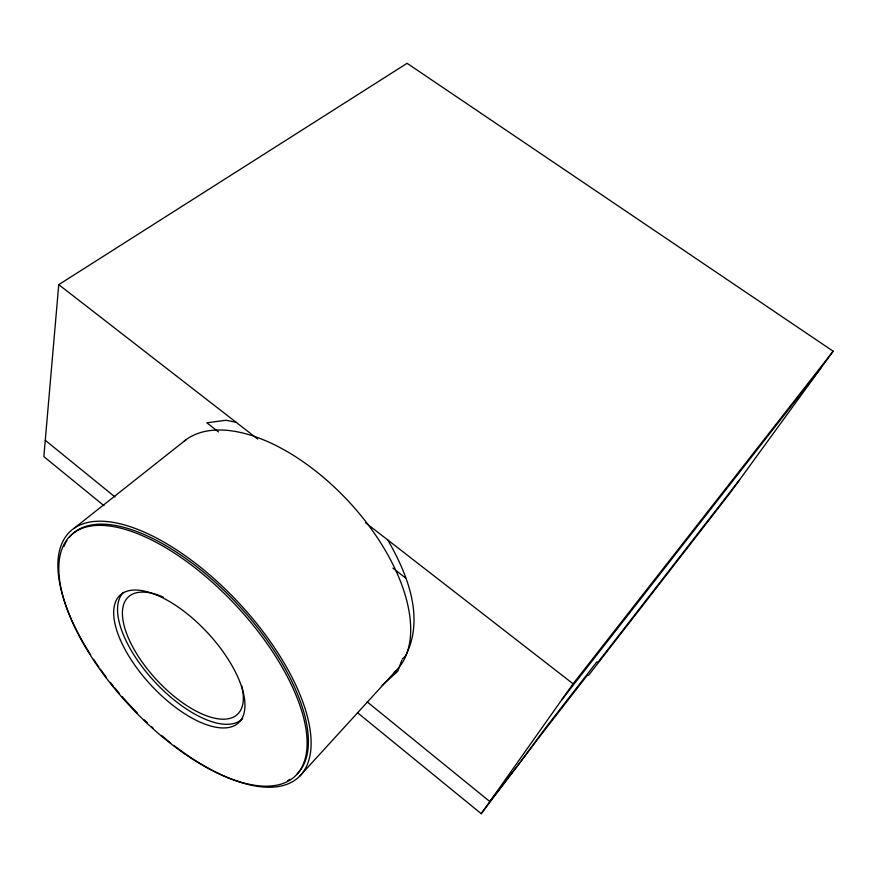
<?xml version="1.0" encoding="UTF-8"?>
<svg xmlns="http://www.w3.org/2000/svg" width="877" height="877" viewBox="0 0 877 877"><rect width="100%" height="100%" fill="white"/><g stroke="black" fill="none" stroke-linecap="round" stroke-linejoin="round"><path stroke-width="1.32" d="M357.487 712.683L481.221 813.692L537.941 738.807L587.064 675.553L588.697 675.158L729.565 493.587L833.15 351.217L407.092 63.308L58.748 284.652L43.85 456.61L103.957 505.678M401.83 660.228L397.807 671.212L382.12 685.43M481.221 813.692L573.087 683.797L833.15 351.217M739.563 479.84L598.103 662.058L596.842 661.905L547.369 725.553L518.548 764.536L489.815 801.545L367.266 701.951M561.686 699.923L820.664 368.373M299.506 776.408L396.163 670.532M402.28 659.011L405.349 656.193C425.159 618.219 407.487 574.216 387.809 540.013M73.767 528.546L186.264 439.541M236.099 422.275L225.937 420.258L206.851 422.824L218.483 431.901M58.748 284.652L257.674 439.026M365.413 522.626L573.087 683.797M392.885 568.11L405.711 578.118M45.264 440.298L114.986 496.952M241.603 685.507A80.125 35.716 47.1 0 1 199.101 712.617A80.125 35.716 47.1 0 1 125.126 629.182A80.125 35.716 47.1 0 1 163.232 597.116M242.688 718.581A86.823 38.709 47.1 0 1 155.832 682.986A86.823 38.709 47.1 0 1 123.514 592.326M290.112 779.368A164.383 73.208 47.1 0 1 287.788 780.585M63.933 546.535A164.383 73.208 47.1 0 1 66.948 540.649M69.217 537.469A164.383 73.208 47.1 0 1 233.139 599.539A164.383 73.208 47.1 0 1 297.226 773.887M90.726 654.922A167.77 74.731 47.1 0 1 127.987 525.97A167.77 74.731 47.1 0 1 308.868 722.878A167.77 74.731 47.1 0 1 173.909 745.483M170.697 742.983A167.77 74.731 47.1 0 1 161.423 735.408M153.234 728.25A167.77 74.731 47.1 0 1 151.217 726.408M147.204 722.681A167.77 74.731 47.1 0 1 144.234 719.853M137.579 713.275A167.77 74.731 47.1 0 1 122.133 696.623M119.524 693.608A167.77 74.731 47.1 0 1 114.448 687.535M113.593 686.494A167.77 74.731 47.1 0 1 110.195 682.251M106.04 676.869A167.77 74.731 47.1 0 1 100.416 669.228M98.86 667.035A167.77 74.731 47.1 0 1 93.609 659.361M184.137 441.186A156.227 82.087 47.1 0 1 350.932 503.946A156.227 82.087 47.1 0 1 394.222 672.385M120.434 640.067A87.042 38.544 47.1 0 0 233.83 725.904A87.042 38.544 47.1 0 0 183.633 611.028A87.042 38.544 47.1 0 0 120.434 640.067M66.784 608.254A164.536 73.098 47.1 0 0 278.897 784.707A164.536 73.098 47.1 0 0 203.058 574.292A164.536 73.098 47.1 0 0 66.784 608.254"/></g></svg>
